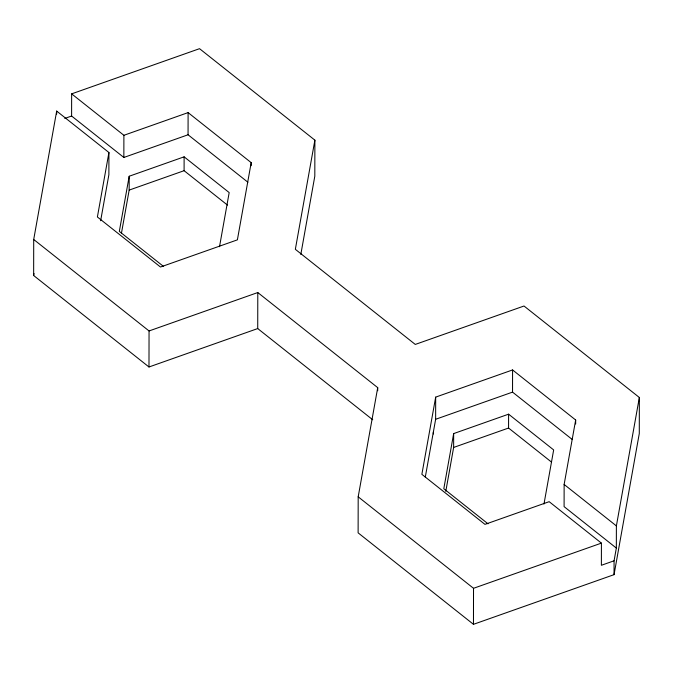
<?xml version="1.0" encoding="UTF-8"?>
<svg xmlns="http://www.w3.org/2000/svg" width="673" height="673" viewBox="0 0 673 673"><rect width="100%" height="100%" fill="white"/><g stroke="black" fill="none" stroke-linecap="round" stroke-linejoin="round"><path stroke-width="1.01" d="M372.724 419.767L257.725 328.567L148.985 366.987L33.65 275.509L33.709 239.487L56.683 111.079L108.925 152.51L108.883 174.686L100.647 220.736M56.675 114.099L56.683 111.079M247.883 182.215L188.061 134.777L123.849 157.465L71.607 116.025L71.641 93.858L199.536 48.675L314.88 140.152L314.813 176.175L300.814 254.453M123.849 157.465L123.891 135.298L71.641 93.858M121.493 232.993L129.166 190.097L129.191 176.242L184.116 156.834L229.182 192.579L219.507 246.705M148.985 366.987L149.053 330.956L33.709 239.487M227.524 205.13L184.099 170.69L184.116 156.834M188.061 134.777L188.103 112.61L123.891 135.298M251.189 165.667L251.197 162.647L188.103 112.61M257.725 328.567L257.793 292.545L149.053 330.956M257.793 292.545L377.713 387.648L358.187 496.825L358.12 532.848L473.464 624.325L614.045 574.658L639.291 433.513L639.35 397.491L524.015 306.013L415.275 344.433L295.346 249.321L314.88 140.152M377.704 390.744L377.713 387.648M433.353 434.001L433.362 432.024M425.302 477.056L435.641 419.287L435.675 397.12L512.574 369.948L575.667 419.994L575.659 424.024M445.787 491.357L453.636 447.444L453.661 433.589L508.595 414.181L553.66 449.926L543.977 504.052M473.464 624.325L473.523 588.303L358.187 496.825M551.179 461.829L508.569 428.036L508.595 414.181M572.353 439.562L512.54 392.123L512.574 369.948M575.667 419.994L564.134 484.459L564.1 506.634L616.342 548.066L614.07 560.802L614.045 574.658M435.675 397.12L421.87 474.33L484.955 524.368L549.176 501.679L601.418 543.119L601.384 565.286L614.07 560.802M616.342 548.066L616.384 525.899L639.35 397.491M33.65 275.509L34.02 273.457M108.925 152.51L97.392 216.984L160.485 267.021L237.384 239.857L251.197 162.647M129.191 176.242L119.323 231.394L163.573 266.483M453.661 433.589L443.801 488.733L488.043 523.83M64.776 118.44L71.607 116.025M129.166 190.097L184.099 170.69M435.641 419.287L512.54 392.123M453.636 447.444L508.569 428.036M473.523 588.303L601.418 543.119M564.134 484.459L616.384 525.899"/></g></svg>
